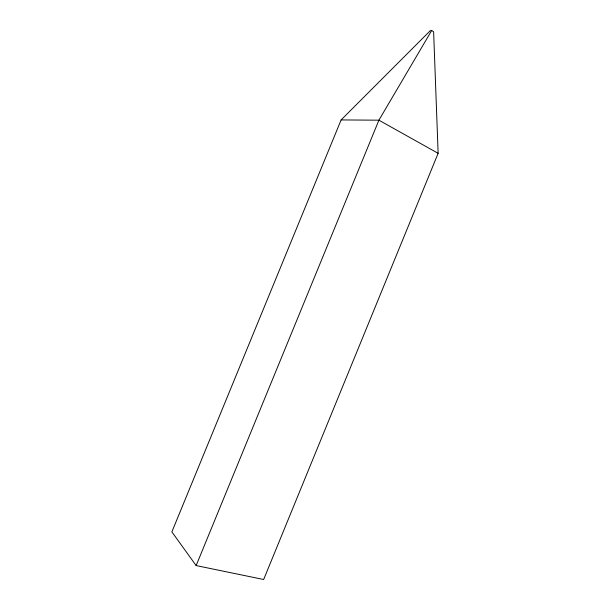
<?xml version="1.0" encoding="UTF-8"?>
<svg xmlns="http://www.w3.org/2000/svg" width="610" height="610" viewBox="0 0 610 610"><rect width="100%" height="100%" fill="white"/><g stroke="black" fill="none" stroke-linecap="round" stroke-linejoin="round"><path stroke-width="0.91" d="M196.145 565.577L378.909 120.185L431.697 30.5L433.618 31.75L438.132 153.316L263.657 579.5L196.145 565.577L171.868 531.897L341.12 119.926L430.233 30.721L431.697 30.5M341.12 119.926L378.909 120.185L438.132 153.316"/></g></svg>
